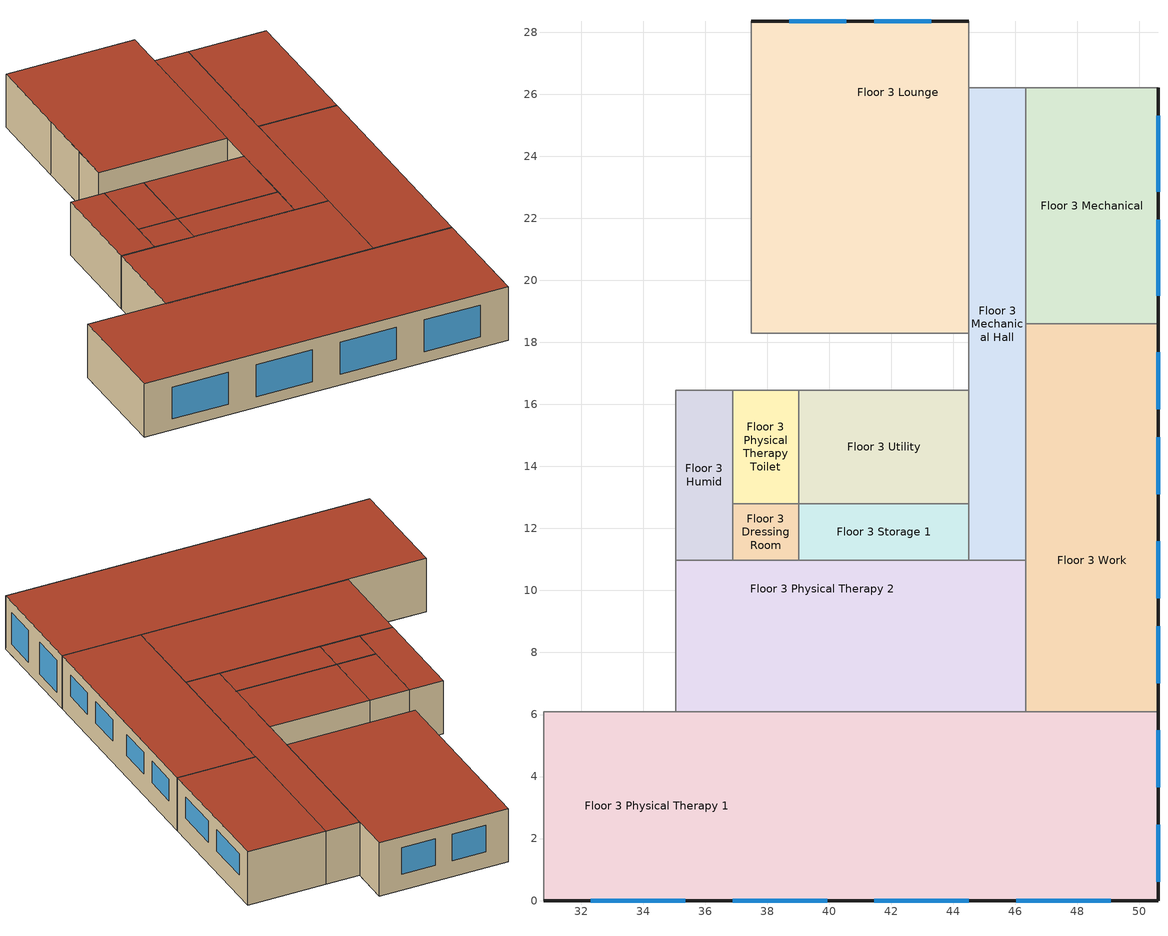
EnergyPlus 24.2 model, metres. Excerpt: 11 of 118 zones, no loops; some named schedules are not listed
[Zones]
Floor 3 Dressing Room
 floor to Floor 2 X-Ray (int_slab_floor): 36.88,12.8 39.01,12.8 39.01,10.97 36.88,10.97 z6.1
 wall to Floor 3 Physical Therapy Toilet (int_wall): 39.01,12.8 36.88,12.8 z6.1:9.14
 wall to Floor 3 Humid (int_wall): 36.88,12.8 36.88,10.97 z6.1:9.14
 wall to Floor 3 Physical Therapy 2 (int_wall): 36.88,10.97 39.01,10.97 z6.1:9.14
 wall to Floor 3 Storage 1 (int_wall): 39.01,10.97 39.01,12.8 z6.1:9.14
 roof outside (nonres_roof): 39.01,12.8 36.88,12.8 36.88,10.97 39.01,10.97 z9.14
Floor 3 Humid
 floor to Floor 2 X-Ray (int_slab_floor): 35.05,16.46 36.88,16.46 36.88,10.97 35.05,10.97 z6.1
 wall to Floor 3 Physical Therapy 2 (int_wall): 35.05,10.97 36.88,10.97 z6.1:9.14
 wall to Floor 3 Treatment (int_wall): 35.05,16.46 35.05,10.97 z6.1:9.14
 wall to Floor 3 Office Hall (int_wall): 36.88,16.46 35.05,16.46 z6.1:9.14
 wall to Floor 3 Physical Therapy Toilet (int_wall): 36.88,12.8 36.88,16.46 z6.1:9.14
 roof outside (nonres_roof): 36.88,16.46 35.05,16.46 35.05,10.97 36.88,10.97 z9.14
Floor 3 Lounge
 floor to Floor 2 Nurse Station 1 (int_slab_floor): 39.93,18.29 39.93,21.34 44.5,21.34 44.5,18.29 z6.1
 floor to Floor 2 Exam 7 (int_slab_floor): 38.1,18.29 37.49,18.29 37.49,28.35 38.1,28.35 z6.1
 floor to Floor 2 Exam 6 (int_slab_floor): 44.5,23.77 39.93,23.77 39.93,28.35 44.5,28.35 z6.1
 floor to Floor 2 Storage 2 (int_slab_floor): 44.5,23.77 44.5,21.34 39.93,21.34 39.93,23.77 z6.1
 floor to Floor 2 Exam Hall 4 (int_slab_floor): 39.93,18.29 38.1,18.29 38.1,28.35 39.93,28.35 z6.1
 wall outside (nonres_ext_wall_top): 44.5,28.35 37.49,28.35 z6.1:9.14
 wall to Floor 3 Office Hall (int_wall): 37.49,18.29 44.5,18.29 z6.1:9.14
 wall to Floor 3 Mechanical Hall (int_wall): 44.5,18.29 44.5,26.21 z6.1:9.14
 wall to NE Stair (int_wall): 44.5,26.21 44.5,28.35 z6.1:9.14
 wall to Floor 3 Storage 2 (int_wall): 37.49,20.42 37.49,18.29 z6.1:9.14
 wall to Floor 3 Lounge Toilet (int_wall): 37.49,28.35 37.49,23.47 z6.1:9.14
 wall to Floor 3 Locker (int_wall): 37.49,23.47 37.49,20.42 z6.1:9.14
 window (NonresWindow_U_0.248_SHGC_North_0.21): 43.28,28.35 41.45,28.35 / 40.54,28.35 38.71,28.35 z7.01:8.53
 roof outside (nonres_roof): 44.5,28.35 37.49,28.35 37.49,18.29 44.5,18.29 z9.14
Floor 3 Mechanical
 floor to Floor 2 Exam 5 (int_slab_floor): 50.6,26.21 50.6,18.59 46.33,18.59 46.33,26.21 z6.1
 wall outside (nonres_ext_wall_top): 50.6,18.59 50.6,26.21 z6.1:9.14
 wall to NE Stair (int_wall): 50.6,26.21 46.33,26.21 z6.1:9.14
 wall to Floor 3 Mechanical Hall (int_wall): 46.33,26.21 46.33,18.59 z6.1:9.14
 wall to Floor 3 Work (int_wall): 46.33,18.59 50.6,18.59 z6.1:9.14
 window (NonresWindow_U_0.248_SHGC_East_0.21): 50.6,19.51 50.6,21.95 / 50.6,22.86 50.6,25.3 z7.31:8.53
 roof outside (nonres_roof): 50.6,18.59 50.6,26.21 46.33,26.21 46.33,18.59 z9.14
Floor 3 Mechanical Hall
 floor to Floor 2 Office Hall (int_slab_floor): 46.33,10.97 44.5,10.97 44.5,26.21 46.33,26.21 z6.1
 wall to Floor 3 Work (int_wall): 46.33,10.97 46.33,18.59 z6.1:9.14
 wall to NE Stair (int_wall): 46.33,26.21 44.5,26.21 z6.1:9.14
 wall to Floor 3 Physical Therapy 2 (int_wall): 44.5,10.97 46.33,10.97 z6.1:9.14
 wall to Floor 3 Utility (int_wall): 44.5,16.46 44.5,12.8 z6.1:9.14
 wall to Floor 3 Office Hall (int_wall): 44.5,18.29 44.5,16.46 z6.1:9.14
 wall to Floor 3 Storage 1 (int_wall): 44.5,12.8 44.5,10.97 z6.1:9.14
 roof outside (nonres_roof): 46.33,10.97 46.33,26.21 44.5,26.21 44.5,10.97 z9.14
Floor 3 Physical Therapy 1
 floor to Floor 2 Office (int_slab_floor): 50.6,3.66 46.33,3.66 46.33,6.1 50.6,6.1 z6.1
 floor to Floor 2 Conference (int_slab_floor): 50.6,0 42.06,0 42.06,3.66 50.6,3.66 z6.1
 floor to Floor 2 Conference Toilet (int_slab_floor): 44.5,3.66 42.06,3.66 42.06,6.1 44.5,6.1 z6.1
 floor to Floor 2 Office Hall (int_slab_floor): 46.33,3.66 44.5,3.66 44.5,6.1 46.33,6.1 z6.1
 floor to Floor 2 Exam 3 (int_slab_floor): 30.78,6.1 38.1,6.1 38.1,0 30.78,0 z6.1
 floor to Floor 2 Exam 4 (int_slab_floor): 42.06,0 39.93,0 39.93,3.66 42.06,3.66 z6.1
 floor to Floor 2 Storage 1 (int_slab_floor): 42.06,3.66 39.93,3.66 39.93,6.1 42.06,6.1 z6.1
 floor to Floor 2 Exam Hall 3 (int_slab_floor): 39.93,0 38.1,0 38.1,6.1 39.93,6.1 z6.1
 wall outside (nonres_ext_wall_top): 30.78,0 50.6,0 50.6,6.1 z6.1:9.14
 wall to Floor 3 Undeveloped 1 (int_wall): 30.78,6.1 30.78,0 z6.1:9.14
 wall to Floor 3 Work (int_wall): 50.6,6.1 46.33,6.1 z6.1:9.14
 wall to Floor 3 Physical Therapy 2 (int_wall): 46.33,6.1 35.05,6.1 z6.1:9.14
 wall to Floor 3 Treatment (int_wall): 35.05,6.1 30.78,6.1 z6.1:9.14
 window (NonresWindow_U_0.248_SHGC_East_0.21): 50.6,0.61 50.6,2.44 / 50.6,3.66 50.6,5.49 z6.7:8.53
 window (NonresWindow_U_0.248_SHGC_South_0.21): 32.31,0 35.36,0 / 36.88,0 39.93,0 / 41.45,0 44.5,0 / 46.02,0 49.07,0 z6.71:8.53
 roof outside (nonres_roof): 30.78,6.1 30.78,0 50.6,0 50.6,6.1 z9.14
Floor 3 Physical Therapy 2
 floor to Floor 2 Exam 3 (int_slab_floor): 35.05,6.1 35.05,9.14 38.1,9.14 38.1,6.1 z6.1
 floor to Floor 2 Exam Hall 3 (int_slab_floor): 38.1,6.1 38.1,9.14 39.93,9.14 39.93,6.1 z6.1
 floor to Floor 2 Dictation (int_slab_floor): 39.93,6.1 39.93,9.14 42.06,9.14 42.06,6.1 z6.1
 floor to Floor 2 Lounge (int_slab_floor): 42.06,6.1 42.06,9.14 44.5,9.14 44.5,6.1 z6.1
 floor to Floor 2 Office Hall (int_slab_floor): 44.5,6.1 44.5,10.97 46.33,10.97 46.33,6.1 z6.1
 floor to Floor 2 Reception Hall (int_slab_floor): 44.5,10.97 44.5,9.14 35.05,9.14 35.05,10.97 z6.1
 wall to Floor 3 Treatment (int_wall): 35.05,10.97 35.05,6.1 z6.1:9.14
 wall to Floor 3 Work (int_wall): 46.33,6.1 46.33,10.97 z6.1:9.14
 wall to Floor 3 Storage 1 (int_wall): 44.5,10.97 39.01,10.97 z6.1:9.14
 roof outside (nonres_roof): 35.05,6.1 46.33,6.1 46.33,10.97 35.05,10.97 z9.14
Floor 3 Physical Therapy Toilet
 floor to Floor 2 X-Ray (int_slab_floor): 39.01,12.8 36.88,12.8 36.88,16.46 39.01,16.46 z6.1
 wall to Floor 3 Utility (int_wall): 39.01,12.8 39.01,16.46 z6.1:9.14
 wall to Floor 3 Office Hall (int_wall): 39.01,16.46 36.88,16.46 z6.1:9.14
 roof outside (nonres_roof): 36.88,12.8 39.01,12.8 39.01,16.46 36.88,16.46 z9.14
Floor 3 Storage 1
 floor to Floor 2 Scheduling 1 (int_slab_floor): 39.01,10.97 39.01,12.8 44.5,12.8 44.5,10.97 z6.1
 wall to Floor 3 Utility (int_wall): 44.5,12.8 39.01,12.8 z6.1:9.14
 roof outside (nonres_roof): 39.01,12.8 39.01,10.97 44.5,10.97 44.5,12.8 z9.14
Floor 3 Utility
 floor to Floor 2 Scheduling 1 (int_slab_floor): 44.5,16.46 44.5,12.8 39.01,12.8 39.01,16.46 z6.1
 wall to Floor 3 Office Hall (int_wall): 44.5,16.46 39.01,16.46 z6.1:9.14
 roof outside (nonres_roof): 44.5,12.8 44.5,16.46 39.01,16.46 39.01,12.8 z9.14
Floor 3 Work
 floor to Floor 2 Office (int_slab_floor): 46.33,6.1 46.33,15.85 50.6,15.85 50.6,6.1 z6.1
 floor to Floor 2 Utility (int_slab_floor): 50.6,18.59 50.6,15.85 46.33,15.85 46.33,18.59 z6.1
 wall outside (nonres_ext_wall_top): 50.6,6.1 50.6,18.59 z6.1:9.14
 window (NonresWindow_U_0.248_SHGC_East_0.21): 50.6,15.85 50.6,17.68 / 50.6,13.11 50.6,14.94 / 50.6,7.01 50.6,8.84 / 50.6,9.75 50.6,11.58 z7.31:8.53
 roof outside (nonres_roof): 46.33,6.1 50.6,6.1 50.6,18.59 46.33,18.59 z9.14
[Building]
OutPatientHealthCare: North Axis {deg}=0; Terrain=City; Loads Convergence Tolerance Value {W}=0.04; Temperature Convergence Tolerance Value {deltaC}=0.2; Solar Distribution=FullInteriorAndExterior; Maximum Number of Warmup Days=25; Minimum Number of Warmup Days=6
[Site:Location]
New.York-John.F.Kennedy.Intl.AP_NY_USA WMO=744860: Latitude {deg}=40.66; Longitude {deg}=-73.8; Time Zone {hr}=-5; Elevation {m}=7
[SizingPeriod:DesignDay] Day of Month=21; Dry-Bulb Temperature Range Modifier Type=DefaultMultipliers; Humidity Condition Type=Wetbulb; Barometric Pressure {Pa}=101241; Rain Indicator=No; Snow Indicator=No; Daylight Saving Time Indicator=No
Name | Month | Day Type | Maximum Dry-Bulb Temperature {C} | Daily Dry-Bulb Temperature Range {deltaC} | Wetbulb or DewPoint at Maximum Dry-Bulb {C} | Wind Speed {m/s} | Wind Direction {deg} | Solar Model Indicator | Sky Clearness | ASHRAE Clear Sky Optical Depth for Beam Irradiance (taub) | ASHRAE Clear Sky Optical Depth for Diffuse Irradiance (taud)
New.York-John.F.Kennedy.Intl.AP_NY_USA Ann Htg 99.6% Condns DB | 1 | WinterDesignDay | -10.7 | 0 | -10.7 | 7.5 | 320 | ASHRAEClearSky | 0
New.York-John.F.Kennedy.Intl.AP_NY_USA Ann Clg .4% Condns DB=>MWB | 7 | SummerDesignDay | 32.1 | 7.4 | 23.1 | 5.6 | 230 | ASHRAETau |  | 0.541 | 1.8
[Site:WaterMainsTemperature]
Calculation Method=Correlation; Annual Average Outdoor Air Temperature {C}=12.4667; Maximum Difference In Monthly Average Outdoor Air Temperatures {deltaC}=25.2
[Site:GroundTemperature:FCfactorMethod]
14, 7.3, 3.3, 1.2, -0.2, 5.6, 10.9, 16.1, 21.7, 25, 24.8, 19.9
[Material:NoMass] Thermal Absorptance=0.9; Solar Absorptance=0.7
Name | Roughness | Thermal Resistance {m2-K/W} | Visible Absorptance
CP02 CARPET PAD | VeryRough | 0.21648 | 0.8
Nonres_Roof_Insulation | MediumSmooth | 5.30668 | 0.7
Nonres_Exterior_Wall_Insulation_top | MediumSmooth | 1.43193 | 0.7
[Construction]
InteriorFurnishings: Std Wood 6inch
int_wall: G01 13mm gypsum board, G01 13mm gypsum board
int_slab_floor: 100mm Normalweight concrete floor, CP02 CARPET PAD
nonres_roof: F13 Built-up roofing, Nonres_Roof_Insulation, F08 Metal surface
nonres_ext_wall_top: F07 25mm stucco, G01 16mm gypsum board, Nonres_Exterior_Wall_Insulation_top, G01 16mm gypsum board
NonresWindow_U_0.248_SHGC_South_0.21: Glazing Layer South
NonresWindow_U_0.248_SHGC_North_0.21: Glazing Layer North
NonresWindow_U_0.248_SHGC_East_0.21: Glazing Layer East
[Material]
Name | Roughness | Thickness {m} | Conductivity {W/m-K} | Density {kg/m3} | Specific Heat {J/kg-K} | Thermal Absorptance | Solar Absorptance | Visible Absorptance
Std Wood 6inch | MediumSmooth | 0.15 | 0.12 | 540 | 1210 | 0.9 | 0.7 | 0.7
F07 25mm stucco | Smooth | 0.0254 | 0.72 | 1856 | 840 | 0.9 | 0.7 | 0.7
F08 Metal surface | Smooth | 0.0008 | 45.28 | 7824 | 500
F13 Built-up roofing | Rough | 0.0095 | 0.16 | 1120 | 1460 | 0.9 | 0.7
G01 13mm gypsum board | Smooth | 0.0127 | 0.16 | 800 | 1090 | 0.9 | 0.7 | 0.5
G01 16mm gypsum board | MediumSmooth | 0.0159 | 0.16 | 800 | 1090
100mm Normalweight concrete floor | MediumRough | 0.1016 | 2.31 | 2322 | 832
[WindowMaterial:SimpleGlazingSystem] U-Factor {W/m2-K}=1.40821; Solar Heat Gain Coefficient=0.21; Visible Transmittance=0.29
Glazing Layer South; Glazing Layer North; Glazing Layer East
[Zone] Type=1; Multiplier=1; Ceiling Height {m}=-9999; Floor Area {m2}=autocalculate; Part of Total Floor Area=Yes
Name | Volume {m3}
Floor 3 Dressing Room | 11.8931
Floor 3 Humid; Floor 3 Storage 1 | 30.5822
Floor 3 Lounge | 214.9249
Floor 3 Mechanical | 99.109
Floor 3 Mechanical Hall | 84.9505
Floor 3 Physical Therapy 1 | 368.119
Floor 3 Physical Therapy 2 | 167.6357
Floor 3 Physical Therapy Toilet | 23.7862
Floor 3 Utility | 61.1644
Floor 3 Work | 162.5387
[InternalMass] Construction=InteriorFurnishings
Name | Zone or ZoneList | Surface Area {m2}
Floor 3 Dressing Room_InternalMass_1 | Floor 3 Dressing Room | 7.8039
Floor 3 Humid_InternalMass_1 | Floor 3 Humid | 20.0671
Floor 3 Lounge_InternalMass_1 | Floor 3 Lounge | 141.0268
Floor 3 Mechanical_InternalMass_1 | Floor 3 Mechanical | 65.0321
Floor 3 Mechanical Hall_InternalMass_1 | Floor 3 Mechanical Hall | 55.7418
Floor 3 Physical Therapy 1_InternalMass_1 | Floor 3 Physical Therapy 1 | 241.5479
Floor 3 Physical Therapy 2_InternalMass_1 | Floor 3 Physical Therapy 2 | 109.9972
Floor 3 Physical Therapy Toilet_InternalMass_1 | Floor 3 Physical Therapy Toilet | 15.6077
Floor 3 Storage 1_InternalMass_1 | Floor 3 Storage 1 | 20.0671
Floor 3 Utility_InternalMass_1 | Floor 3 Utility | 40.1341
Floor 3 Work_InternalMass_1 | Floor 3 Work | 106.6527
[People] Number of People Calculation Method=People/Area; Fraction Radiant=0.3; Sensible Heat Fraction=AUTOCALCULATE; Activity Level Schedule=ACTIVITY_SCH; Enable ASHRAE 55 Comfort Warnings=No; Mean Radiant Temperature Calculation Type=EnclosureAveraged; Work Efficiency Schedule=WORK_EFF_SCH; Clothing Insulation Calculation Method=ClothingInsulationSchedule; Clothing Insulation Schedule=CLOTHING_SCH; Air Velocity Schedule=AIR_VELO_SCH; Thermal Comfort Model 1 Type=FANGER
Name | Zone or ZoneList or Space or SpaceList | Number of People Schedule | People per Floor Area {person/m2}
Floor 3 Dressing Room People | Floor 3 Dressing Room | OFFICE_OCC_w_SB_SCH | 0.0538248
Floor 3 Humid People | Floor 3 Humid | OFFICE_OCC_w_SB_SCH | 0.0538248
Floor 3 Lounge People | Floor 3 Lounge | BLDG_OCC_SCH | 0.161474
Floor 3 Physical Therapy 1 People | Floor 3 Physical Therapy 1 | BLDG_OCC_SCH | 0.215299
Floor 3 Physical Therapy 2 People | Floor 3 Physical Therapy 2 | BLDG_OCC_SCH | 0.215299
Floor 3 Work People | Floor 3 Work | OFFICE_OCC_w_SB_SCH | 0.0538248
[PEOPLE] Number of People Schedule=BLDG_OCC_SCH; Number of People Calculation Method=People; Fraction Radiant=0.3; Sensible Heat Fraction=AUTOCALCULATE; Activity Level Schedule=ACTIVITY_SCH; Carbon Dioxide Generation Rate {m3/s-W}=3.82e-08; Enable ASHRAE 55 Comfort Warnings=No; Mean Radiant Temperature Calculation Type=EnclosureAveraged; Work Efficiency Schedule=WORK_EFF_SCH; Clothing Insulation Calculation Method=ClothingInsulationSchedule; Clothing Insulation Calculation Method Schedule=AIR_VELO_SCH; Clothing Insulation Schedule=FANGER
Name | Zone or ZoneList or Space or SpaceList | Number of People
Floor 3 Mechanical People | Floor 3 Mechanical | 0.525
Floor 3 Mechanical Hall People | Floor 3 Mechanical Hall | 1.5
Floor 3 Physical Therapy Toilet People | Floor 3 Physical Therapy Toilet | 0.42
Floor 3 Storage 1 People | Floor 3 Storage 1 | 0.216
Floor 3 Utility People | Floor 3 Utility | 0.432
[Lights] Design Level Calculation Method=Watts/Area; Return Air Fraction=0; Fraction Radiant=0.7; Fraction Visible=0.2; Fraction Replaceable=1; Return Air Fraction Calculated from Plenum Temperature=No
Name | Zone or ZoneList or Space or SpaceList | Schedule | Watts per Floor Area {W/m2}
Floor 3 Dressing Room_Lights | Floor 3 Dressing Room | ltg_sch_office | 7.46477
Floor 3 Humid_Lights | Floor 3 Humid | ltg_sch_office | 7.46477
Floor 3 Lounge_Lights | Floor 3 Lounge | ltg_sch_lounge | 7.87379
Floor 3 Mechanical_Lights | Floor 3 Mechanical | ltg_sch_exam | 13.6002
Floor 3 Mechanical Hall_Lights | Floor 3 Mechanical Hall | ltg_sch_corridor | 7.19909
Floor 3 Physical Therapy 1_Lights | Floor 3 Physical Therapy 1 | ltg_sch_phy_therapy | 8.38508
Floor 3 Physical Therapy 2_Lights | Floor 3 Physical Therapy 2 | ltg_sch_phy_therapy | 8.38508
Floor 3 Physical Therapy Toilet_Lights | Floor 3 Physical Therapy Toilet | ltg_sch_toilet | 7.56703
Floor 3 Storage 1_Lights | Floor 3 Storage 1 | ltg_sch_storage | 3.578992
Floor 3 Utility_Lights | Floor 3 Utility | ltg_sch_utility | 7.26025
Floor 3 Work_Lights | Floor 3 Work | ltg_sch_office | 7.46477
[ElectricEquipment] Schedule=BLDG_EQUIP_SCH; Design Level Calculation Method=EquipmentLevel; Fraction Latent=0; Fraction Radiant=0.5; Fraction Lost=0
Name | Zone or ZoneList or Space or SpaceList | Design Level {W}
Floor 3 Dressing Room_PlugMisc_Equip | Floor 3 Dressing Room | 46.1988
Floor 3 Humid_PlugMisc_Equip | Floor 3 Humid | 118.797
Floor 3 Lounge_PlugMisc_Equip | Floor 3 Lounge | 2276.88
Floor 3 Mechanical_PlugMisc_Equip | Floor 3 Mechanical | 1750.01
Floor 3 Mechanical Hall_PlugMisc_Equip | Floor 3 Mechanical Hall | 120.1236
Floor 3 Physical Therapy 1_PlugMisc_Equip | Floor 3 Physical Therapy 1 | 1950.5
Floor 3 Physical Therapy 2_PlugMisc_Equip | Floor 3 Physical Therapy 2 | 888.2274
Floor 3 Physical Therapy Toilet_PlugMisc_Equip | Floor 3 Physical Therapy Toilet | 33.6346
Floor 3 Storage 1_PlugMisc_Equip | Floor 3 Storage 1 | 10.8362
Floor 3 Utility_PlugMisc_Equip | Floor 3 Utility | 21.6724
Floor 3 Work_PlugMisc_Equip | Floor 3 Work | 631.3839
[Exterior:Lights] Control Option=AstronomicalClock
Name | Schedule | Design Level {W}
Exterior_Lights_a | Exterior_lighting_schedule_a | 180.55
Exterior_Lights_b | Exterior_lighting_schedule_b_2016 | 1040.09
Exterior_Lights_c | Exterior_lighting_schedule_c_2016 | 2850.15
[Daylighting:Controls]
Floor 3 Lounge_DaylCtrl: Zone or Space=Floor 3 Lounge; Daylighting Method=SplitFlux; Availability Schedule=DaylightAvailSch; Lighting Control Type=Continuousoff; Minimum Input Power Fraction for Continuous or ContinuousOff Dimming Control=0.2; Minimum Light Output Fraction for Continuous or ContinuousOff Dimming Control=0.2; Number of Stepped Control Steps=1; Probability Lighting will be Reset When Needed in Manual Stepped Control=1; Glare Calculation Daylighting Reference Point=Floor 3 Lounge_DaylRefPt1; Glare Calculation Azimuth Angle of View Direction Clockwise from Zone y-Axis {deg}=0; Maximum Allowable Discomfort Glare Index=22; Daylighting Reference Point 1=Floor 3 Lounge_DaylRefPt1; Fraction of Lights Controlled by Reference Point 1=0.24; Illuminance Setpoint at Reference Point 1 {lux}=161; Daylighting Reference Point 2=Floor 3 Lounge_DaylRefPt2; Fraction of Lights Controlled by Reference Point 2=0.24; Illuminance Setpoint at Reference Point 2 {lux}=161
[ZoneInfiltration:DesignFlowRate] Schedule=INFIL_SCH; Design Flow Rate Calculation Method=Flow/ExteriorWallArea; Flow Rate per Exterior Surface Area {m3/s-m2}=0.000569572; Constant Term Coefficient=0; Temperature Term Coefficient=0; Velocity Term Coefficient=0.224; Velocity Squared Term Coefficient=0
Name | Zone or ZoneList or Space or SpaceList
Floor 3 Lounge_Infiltration | Floor 3 Lounge
Floor 3 Mechanical_Infiltration | Floor 3 Mechanical
Floor 3 Physical Therapy 1_Infiltration | Floor 3 Physical Therapy 1
Floor 3 Work_Infiltration | Floor 3 Work
Floor 3 Dressing Room_Infiltration | Floor 3 Dressing Room
Floor 3 Humid_Infiltration | Floor 3 Humid
Floor 3 Mechanical Hall_Infiltration | Floor 3 Mechanical Hall
Floor 3 Physical Therapy 2_Infiltration | Floor 3 Physical Therapy 2
Floor 3 Physical Therapy Toilet_Infiltration | Floor 3 Physical Therapy Toilet
Floor 3 Storage 1_Infiltration | Floor 3 Storage 1
Floor 3 Utility_Infiltration | Floor 3 Utility
[Schedule:Compact]
ACTIVITY_SCH: Through: 12/31, For: AllDays, Until: 24:00, 120
WORK_EFF_SCH: Through: 12/31, For: AllDays, Until: 24:00, 0
AIR_VELO_SCH: Through: 12/31, For: AllDays, Until: 24:00, 0.2
CLOTHING_SCH: Through: 04/30, For: AllDays, Until: 24:00, 1, Through: 09/30, For: AllDays, Until: 24:00, 0.5, Through: 12/31, For: AllDays, Until: 24:00, 1
BLDG_OCC_SCH: Through: 12/31, For: Weekdays, Until: 06:00, 0, Until: 07:00, 0.5, Until: 18:00, 0.9, Until: 19:00, 0.5, Until: 24:00, 0, For: SummerDesignDay, Until: 06:00, 0, Until: 07:00, 0.5, Until: 18:00, 0.9, Until: 19:00, 0.5, Until: 24:00, 0, For: WinterDesignDay, Until: 06:00, 0, Until: 09:00, 0.2, Until: 15:00, 0.3, Until: 19:00, 0.2, Until: 24:00, 0, For: Saturday, Until: 06:00, 0, Until: 09:00, 0.2, Until: 15:00, 0.3, Until: 19:00, 0.2, Until: 24:00, 0, For: Sunday Holidays AllOtherDays, Until: 06:00, 0, Until: 19:00, 0.05, Until: 24:00, 0
OFFICE_OCC_w_SB_SCH: Through: 12/31, For: Weekdays, Until: 06:00, 0, Until: 07:00, 0.5, Until: 08:00, 0.9, Until: 09:00, 0.9, Until: 10:00, 0.9, Until: 11:00, 0.9, Until: 12:00, 0.9, Until: 13:00, 0, Until: 14:00, 0.9, Until: 15:00, 0, Until: 16:00, 0.9, Until: 17:00, 0.9, Until: 18:00, 0.9, Until: 19:00, 0.5, Until: 24:00, 0, For: Saturdays, Until: 06:00, 0, Until: 07:00, 0.05, Until: 08:00, 0.2, Until: 09:00, 0.2, Until: 10:00, 0.3, Until: 11:00, 0.3, Until: 12:00, 0, Until: 13:00, 0.3, Until: 14:00, 0.3, Until: 15:00, 0, Until: 16:00, 0.2, Until: 17:00, 0.2, Until: 18:00, 0.2, Until: 19:00, 0.2, Until: 24:00, 0, For: SummerDesignDay, Until: 06:00, 0, Until: 07:00, 0.5, Until: 18:00, 0.9, Until: 19:00, 0.5, Until: 24:00, 0, For: WinterDesignDay, Until: 06:00, 0, Until: 09:00, 0.2, Until: 15:00, 0.3, Until: 19:00, 0.2, Until: 24:00, 0, For: Sunday Holidays AllOtherDays, Until: 06:00, 0, Until: 19:00, 0.05, Until: 24:00, 0
[SCHEDULE:COMPACT]
ltg_sch_office: Through: 12/31, For: SummerDesignDay, Until: 24:00, 1, For: WinterDesignDay, Until: 24:00, 0, For: Weekdays, Until: 4:00, 0.0625, Until: 6:00, 0.1875, Until: 7:00, 0.375, Until: 18:00, 0.5625, Until: 20:00, 0.375, Until: 22:00, 0.1875, Until: 24:00, 0.0625, For: Saturday, Until: 7:00, 0.0625, Until: 9:00, 0.1875, Until: 15:00, 0.25, Until: 20:00, 0.1875, Until: 24:00, 0.0625, For: AllOtherDays, Until: 8:00, 0.03125, Until: 17:00, 0.0625, Until: 24:00, 0.03125
ltg_sch_lounge: Through: 12/31, For: SummerDesignDay, Until: 24:00, 1, For: WinterDesignDay, Until: 24:00, 0, For: Weekdays, Until: 4:00, 0.1, Until: 6:00, 0.3, Until: 7:00, 0.6, Until: 18:00, 0.9, Until: 20:00, 0.6, Until: 22:00, 0.3, Until: 24:00, 0.1, For: Saturday, Until: 7:00, 0.1, Until: 9:00, 0.3, Until: 15:00, 0.4, Until: 20:00, 0.3, Until: 24:00, 0.1, For: AllOtherDays, Until: 8:00, 0.05, Until: 17:00, 0.1, Until: 24:00, 0.05
